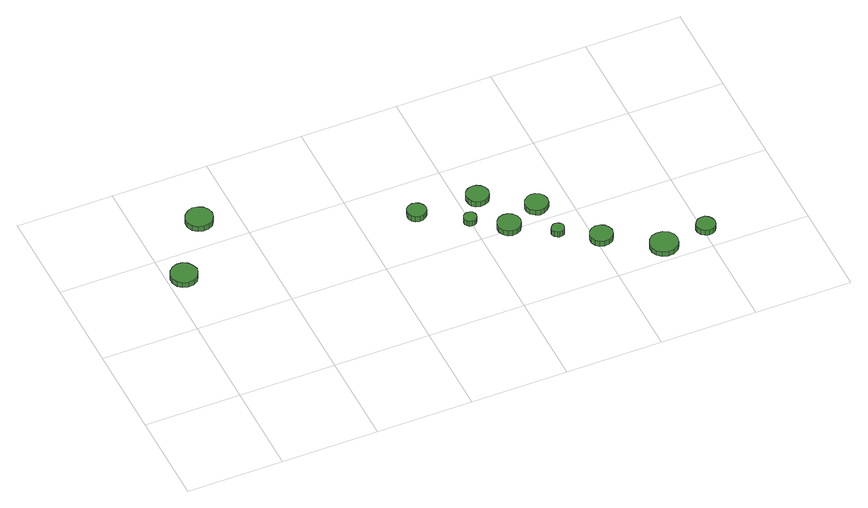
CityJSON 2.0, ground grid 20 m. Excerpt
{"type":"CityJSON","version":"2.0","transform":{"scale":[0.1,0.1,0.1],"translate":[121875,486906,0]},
"CityObjects":{
"tree1":{"type":"SolitaryVegetationObject","attributes":{"function":"something"},"geometry":[{"type":"MultiSurface","lod":"1","boundaries":[[[0,1,2,3,4,5,6,7,8,9,10,11,12,13,14]],[[15,16,17,18,19,20,21,22,23,24,25,26,27,28,29]],[[0,29,28,1]],[[1,28,27,2]],[[2,27,26,3]],[[3,26,25,4]],[[4,25,24,5]],[[5,24,23,6]],[[6,23,22,7]],[[7,22,21,8]],[[8,21,20,9]],[[9,20,19,10]],[[10,19,18,11]],[[11,18,17,12]],[[12,17,16,13]],[[13,16,15,14]],[[14,15,29,0]]]}]},
"tree2":{"type":"SolitaryVegetationObject","attributes":{"function":"something"},"geometry":[{"type":"MultiSurface","lod":"1","boundaries":[[[30,31,32,33,34,35,36,37,38,39,40,41,42,43,44]],[[45,46,47,48,49,50,51,52,53,54,55,56,57,58,59]],[[30,59,58,31]],[[31,58,57,32]],[[32,57,56,33]],[[33,56,55,34]],[[34,55,54,35]],[[35,54,53,36]],[[36,53,52,37]],[[37,52,51,38]],[[38,51,50,39]],[[39,50,49,40]],[[40,49,48,41]],[[41,48,47,42]],[[42,47,46,43]],[[43,46,45,44]],[[44,45,59,30]]]}]},
"tree3":{"type":"SolitaryVegetationObject","attributes":{"function":"something"},"geometry":[{"type":"MultiSurface","lod":"1","boundaries":[[[60,61,62,63,64,65,66,67,68,69,70,71,72,73,74]],[[75,76,77,78,79,80,81,82,83,84,85,86,87,88,89]],[[60,89,88,61]],[[61,88,87,62]],[[62,87,86,63]],[[63,86,85,64]],[[64,85,84,65]],[[65,84,83,66]],[[66,83,82,67]],[[67,82,81,68]],[[68,81,80,69]],[[69,80,79,70]],[[70,79,78,71]],[[71,78,77,72]],[[72,77,76,73]],[[73,76,75,74]],[[74,75,89,60]]]}]},
"tree4":{"type":"SolitaryVegetationObject","attributes":{"function":"something"},"geometry":[{"type":"MultiSurface","lod":"1","boundaries":[[[90,91,92,93,94,95,96,97,98,99,100,101,102,103,104]],[[105,106,107,108,109,110,111,112,113,114,115,116,117,118,119]],[[90,119,118,91]],[[91,118,117,92]],[[92,117,116,93]],[[93,116,115,94]],[[94,115,114,95]],[[95,114,113,96]],[[96,113,112,97]],[[97,112,111,98]],[[98,111,110,99]],[[99,110,109,100]],[[100,109,108,101]],[[101,108,107,102]],[[102,107,106,103]],[[103,106,105,104]],[[104,105,119,90]]]}]},
"tree5":{"type":"SolitaryVegetationObject","attributes":{"function":"something"},"geometry":[{"type":"MultiSurface","lod":"1","boundaries":[[[120,121,122,123,124,125,126,127,128,129,130,131,132,133,134]],[[135,136,137,138,139,140,141,142,143,144,145,146,147,148,149]],[[120,149,148,121]],[[121,148,147,122]],[[122,147,146,123]],[[123,146,145,124]],[[124,145,144,125]],[[125,144,143,126]],[[126,143,142,127]],[[127,142,141,128]],[[128,141,140,129]],[[129,140,139,130]],[[130,139,138,131]],[[131,138,137,132]],[[132,137,136,133]],[[133,136,135,134]],[[134,135,149,120]]]}]},
"tree6":{"type":"SolitaryVegetationObject","attributes":{"function":"something"},"geometry":[{"type":"MultiSurface","lod":"1","boundaries":[[[150,151,152,153,154,155,156,157,158,159,160,161,162,163,164]],[[165,166,167,168,169,170,171,172,173,174,175,176,177,178,179]],[[150,179,178,151]],[[151,178,177,152]],[[152,177,176,153]],[[153,176,175,154]],[[154,175,174,155]],[[155,174,173,156]],[[156,173,172,157]],[[157,172,171,158]],[[158,171,170,159]],[[159,170,169,160]],[[160,169,168,161]],[[161,168,167,162]],[[162,167,166,163]],[[163,166,165,164]],[[164,165,179,150]]]}]},
"tree7":{"type":"SolitaryVegetationObject","attributes":{"function":"something"},"geometry":[{"type":"MultiSurface","lod":"1","boundaries":[[[180,181,182,183,184,185,186,187,188,189,190,191,192,193,194]],[[195,196,197,198,199,200,201,202,203,204,205,206,207,208,209]],[[180,209,208,181]],[[181,208,207,182]],[[182,207,206,183]],[[183,206,205,184]],[[184,205,204,185]],[[185,204,203,186]],[[186,203,202,187]],[[187,202,201,188]],[[188,201,200,189]],[[189,200,199,190]],[[190,199,198,191]],[[191,198,197,192]],[[192,197,196,193]],[[193,196,195,194]],[[194,195,209,180]]]}]},
"tree8":{"type":"SolitaryVegetationObject","attributes":{"function":"something"},"geometry":[{"type":"MultiSurface","lod":"1","boundaries":[[[210,211,212,213,214,215,216,217,218,219,220,221,222,223,224]],[[225,226,227,228,229,230,231,232,233,234,235,236,237,238,239]],[[210,239,238,211]],[[211,238,237,212]],[[212,237,236,213]],[[213,236,235,214]],[[214,235,234,215]],[[215,234,233,216]],[[216,233,232,217]],[[217,232,231,218]],[[218,231,230,219]],[[219,230,229,220]],[[220,229,228,221]],[[221,228,227,222]],[[222,227,226,223]],[[223,226,225,224]],[[224,225,239,210]]]}]},
"tree9":{"type":"SolitaryVegetationObject","attributes":{"function":"something"},"geometry":[{"type":"MultiSurface","lod":"1","boundaries":[[[240,241,242,243,244,245,246,247,248,249,250,251,252,253,254]],[[255,256,257,258,259,260,261,262,263,264,265,266,267,268,269]],[[240,269,268,241]],[[241,268,267,242]],[[242,267,266,243]],[[243,266,265,244]],[[244,265,264,245]],[[245,264,263,246]],[[246,263,262,247]],[[247,262,261,248]],[[248,261,260,249]],[[249,260,259,250]],[[250,259,258,251]],[[251,258,257,252]],[[252,257,256,253]],[[253,256,255,254]],[[254,255,269,240]]]}]},
"tree10":{"type":"SolitaryVegetationObject","attributes":{"function":"something"},"geometry":[{"type":"MultiSurface","lod":"1","boundaries":[[[270,271,272,273,274,275,276,277,278,279,280,281,282,283,284]],[[285,286,287,288,289,290,291,292,293,294,295,296,297,298,299]],[[270,299,298,271]],[[271,298,297,272]],[[272,297,296,273]],[[273,296,295,274]],[[274,295,294,275]],[[275,294,293,276]],[[276,293,292,277]],[[277,292,291,278]],[[278,291,290,279]],[[279,290,289,280]],[[280,289,288,281]],[[281,288,287,282]],[[282,287,286,283]],[[283,286,285,284]],[[284,285,299,270]]]}]},
"tree11":{"type":"SolitaryVegetationObject","attributes":{"function":"something"},"geometry":[{"type":"MultiSurface","lod":"1","boundaries":[[[300,301,302,303,304,305,306,307,308,309,310,311,312,313,314]],[[315,316,317,318,319,320,321,322,323,324,325,326,327,328,329]],[[300,329,328,301]],[[301,328,327,302]],[[302,327,326,303]],[[303,326,325,304]],[[304,325,324,305]],[[305,324,323,306]],[[306,323,322,307]],[[307,322,321,308]],[[308,321,320,309]],[[309,320,319,310]],[[310,319,318,311]],[[311,318,317,312]],[[312,317,316,313]],[[313,316,315,314]],[[314,315,329,300]]]}]}
},
"vertices":[
[62,339,20],[59,350,20],[53,360,20],[43,366,20],[31,367,20],[20,363,20],[12,355,20],[7,345,20],[7,333,20],[12,323,20],[20,315,20],[31,312,20],[43,313,20],[53,319,20],[59,328,20],[59,328,7],[53,319,7],[43,313,7],[31,312,7],[20,315,7],[12,323,7],[7,333,7],[7,345,7],[12,355,7],[20,363,7],[31,367,7],[43,366,7],[53,360,7],[59,350,7],[62,339,7],
[149,462,26],[147,473,26],[140,483,26],[130,488,26],[119,490,26],[108,486,26],[99,478,26],[94,468,26],[94,456,26],[99,446,26],[108,438,26],[119,435,26],[130,436,26],[140,441,26],[147,451,26],[147,451,13],[140,441,13],[130,436,13],[119,435,13],[108,438,13],[99,446,13],[94,456,13],[94,468,13],[99,478,13],[108,486,13],[119,490,13],[130,488,13],[140,483,13],[147,473,13],[149,462,13],
[532,309,24],[530,317,24],[525,324,24],[518,328,24],[510,329,24],[502,326,24],[496,321,24],[493,313,24],[493,305,24],[496,298,24],[502,292,24],[510,290,24],[518,291,24],[525,295,24],[530,301,24],[530,301,11],[525,295,11],[518,291,11],[510,290,11],[502,292,11],[496,298,11],[493,305,11],[493,313,11],[496,321,11],[502,326,11],[510,329,11],[518,328,11],[525,324,11],[530,317,11],[532,309,11],
[612,251,23],[611,256,23],[608,261,23],[603,263,23],[597,264,23],[592,262,23],[588,259,23],[586,254,23],[586,248,23],[588,243,23],[592,239,23],[597,238,23],[603,238,23],[608,241,23],[611,245,23],[611,245,10],[608,241,10],[603,238,10],[597,238,10],[592,239,10],[588,243,10],[586,248,10],[586,254,10],[588,259,10],[592,262,10],[597,264,10],[603,263,10],[608,261,10],[611,256,10],[612,251,10],
[685,207,22],[683,217,22],[677,225,22],[669,230,22],[659,231,22],[649,228,22],[642,221,22],[638,212,22],[638,202,22],[642,193,22],[649,186,22],[659,183,22],[669,184,22],[677,189,22],[683,197,22],[683,197,9],[677,189,9],[669,184,9],[659,183,9],[649,186,9],[642,193,9],[638,202,9],[638,212,9],[642,221,9],[649,228,9],[659,231,9],[669,230,9],[677,225,9],[683,217,9],[685,207,9],
[661,303,23],[659,312,23],[653,320,23],[645,325,23],[635,326,23],[626,323,23],[619,317,23],[615,308,23],[615,298,23],[619,289,23],[626,283,23],[635,280,23],[645,281,23],[653,286,23],[659,293,23],[659,293,10],[653,286,10],[645,281,10],[635,280,10],[626,283,10],[619,289,10],[615,298,10],[615,308,10],[619,317,10],[626,323,10],[635,326,10],[645,325,10],[653,320,10],[659,312,10],[661,303,10],
[754,155,22],[753,161,22],[750,165,22],[745,168,22],[740,168,22],[735,167,22],[731,163,22],[728,158,22],[728,153,22],[731,148,22],[735,144,22],[740,142,22],[745,143,22],[750,145,22],[753,150,22],[753,150,9],[750,145,9],[745,143,9],[740,142,9],[735,144,9],[731,148,9],[728,153,9],[728,158,9],[731,163,9],[735,167,9],[740,168,9],[745,168,9],[750,165,9],[753,161,9],[754,155,9],
[756,237,22],[754,246,22],[748,254,22],[739,259,22],[730,260,22],[721,257,22],[713,250,22],[709,241,22],[709,232,22],[713,223,22],[721,216,22],[730,213,22],[739,214,22],[748,219,22],[754,227,22],[754,227,9],[748,219,9],[739,214,9],[730,213,9],[721,216,9],[713,223,9],[709,232,9],[709,241,9],[713,250,9],[721,257,9],[730,260,9],[739,259,9],[748,254,9],[754,246,9],[756,237,9],
[834,106,23],[832,115,23],[826,123,23],[818,128,23],[808,129,23],[799,126,23],[792,120,23],[788,111,23],[788,101,23],[792,92,23],[799,86,23],[808,83,23],[818,84,23],[826,89,23],[832,96,23],[832,96,10],[826,89,10],[818,84,10],[808,83,10],[799,86,10],[792,92,10],[788,101,10],[788,111,10],[792,120,10],[799,126,10],[808,129,10],[818,128,10],[826,123,10],[832,115,10],[834,106,10],
[940,35,23],[937,47,23],[931,56,23],[920,62,23],[908,63,23],[897,60,23],[888,52,23],[883,41,23],[883,29,23],[888,18,23],[897,10,23],[908,7,23],[920,8,23],[931,14,23],[937,23,23],[937,23,11],[931,14,11],[920,8,11],[908,7,11],[897,10,11],[888,18,11],[883,29,11],[883,41,11],[888,52,11],[897,60,11],[908,63,11],[920,62,11],[931,56,11],[937,47,11],[940,35,11],
[1025,49,22],[1023,57,22],[1019,63,22],[1012,68,22],[1003,68,22],[996,66,22],[990,60,22],[986,53,22],[986,45,22],[990,37,22],[996,32,22],[1003,29,22],[1012,30,22],[1019,34,22],[1023,41,22],[1023,41,9],[1019,34,9],[1012,30,9],[1003,29,9],[996,32,9],[990,37,9],[986,45,9],[986,53,9],[990,60,9],[996,66,9],[1003,68,9],[1012,68,9],[1019,63,9],[1023,57,9],[1025,49,9]
]}
